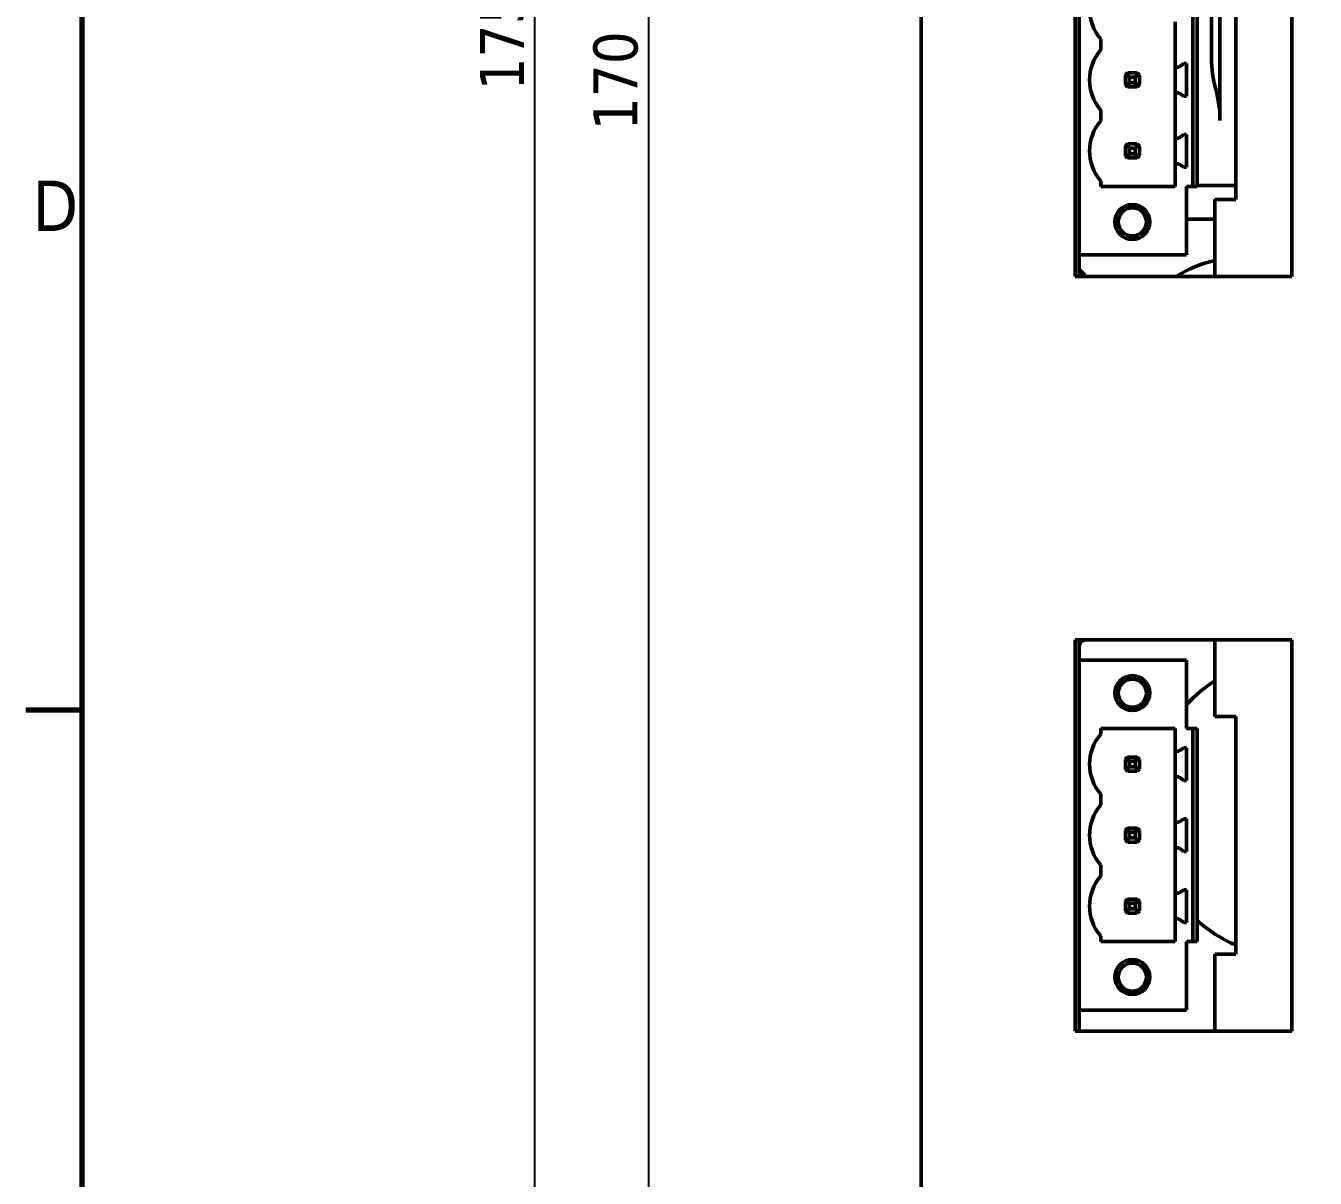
# Model space of a CAD drawing. Header units: millimetres. Extents: x 2121 to 4904, y 892 to 1933.
# Drawn here: x 2133.8 to 2318.3, y 1287.2 to 1452.2 of the extents above; entities that cross this region are included whole.
import ezdxf

# ---------------------------------------------------------------- set-up
doc = ezdxf.new("R2010")
doc.units = ezdxf.units.MM
doc.header["$LTSCALE"] = 1.8
for name, color, linetype, lineweight in [('경계(ISO)', 7, 'Continuous', 70), ('외형선(ISO)', 7, 'Continuous', 50), ('치수(ISO)', 7, 'Continuous', 25)]:
    doc.layers.add(name, color=color, linetype=linetype, lineweight=lineweight)
doc.styles.add('주 문자 (ISO)', font='')
doc.styles.add('주 텍스트 (ISO)', font='')
doc.styles.get('주 문자 (ISO)').set_extended_font_data('Tahoma')
doc.styles.get('주 텍스트 (ISO)').set_extended_font_data('Tahoma')
doc.dimstyles.new('기본값 (ISO)', dxfattribs={"dimscale": 1.8, "dimtxt": 3.5, "dimasz": 2.5, "dimexe": 3.175, "dimexo": 0, "dimgap": 0.762, "dimtad": 1, "dimrnd": 1e-08, "dimzin": 0, "dimtxsty": '주 텍스트 (ISO)', "dimcen": 0.09, "dimdle": 10, "dimclrd": 256, "dimclre": 256, "dimclrt": 256, "dimazin": 0, "dimtfac": 1.001486, "dimtmove": 0, "dimatfit": 3, "dimfxl": 1, "dimtolj": 1, "dimtzin": 0, "dimlwd": -1, "dimlwe": -1, "dimarcsym": 0})

# ---------------------------------------------------------------- blocks, each defined once
blk = doc.blocks.new('경계 Default Border')
at = {"layer": '경계(ISO)'}
blk.add_line((10, 140), (6.1, 140), dxfattribs=at)
at = {"layer": '경계(ISO)', "flags": 128}
blk.add_lwpolyline([(10, 10), (10, 410), (584, 410), (584, 10), (10, 10)], dxfattribs=at)
at = {"layer": '경계(ISO)', "insert": (6.559, 173.188), "char_height": 3.5, "attachment_point": 7, "style": '주 텍스트 (ISO)'}
blk.add_mtext('D', dxfattribs=at)
blk = doc.blocks.new('*D603')
at = {"layer": 'Defpoints', "color": 0}
for p in [(2261.9, 1624.29), (2206.56, 1274.29), (2261.9, 1274.29)]:
    blk.add_point(p, dxfattribs=at)
at = {"layer": '치수(ISO)', "color": 7}
for p, q in [((2261.9, 1624.29), (2200.85, 1624.29)), ((2206.56, 1619.79), (2206.56, 1278.79)), ((2261.9, 1274.29), (2200.85, 1274.29))]:
    blk.add_line(p, q, dxfattribs=at)
for points in [[(2207.31, 1619.79), (2205.81, 1619.79), (2206.56, 1624.29)], [(2205.81, 1278.79), (2207.31, 1278.79), (2206.56, 1274.29)]]:
    blk.add_solid(points, dxfattribs=at)
at = {"layer": '치수(ISO)', "color": 7, "insert": (2198.74, 1442.9), "char_height": 6.3, "attachment_point": 1, "rotation": 90, "style": '주 문자 (ISO)'}
blk.add_mtext('\\A1;175', dxfattribs=at)
blk = doc.blocks.new('*D605')
at = {"layer": 'Defpoints', "color": 0}
for p in [(2275.9, 1614.29), (2222.85, 1274.29), (2265.9, 1274.29)]:
    blk.add_point(p, dxfattribs=at)
at = {"layer": '치수(ISO)', "color": 7}
for p, q in [((2275.9, 1614.29), (2217.13, 1614.29)), ((2222.85, 1609.79), (2222.85, 1278.79)), ((2265.9, 1274.29), (2217.13, 1274.29))]:
    blk.add_line(p, q, dxfattribs=at)
for points in [[(2223.6, 1609.79), (2222.1, 1609.79), (2222.85, 1614.29)], [(2222.1, 1278.79), (2223.6, 1278.79), (2222.85, 1274.29)]]:
    blk.add_solid(points, dxfattribs=at)
at = {"layer": '치수(ISO)', "color": 7, "insert": (2218.2, 1444.29), "char_height": 6.3, "attachment_point": 5, "rotation": 90, "style": '주 문자 (ISO)'}
blk.add_mtext('\\A1;170', dxfattribs=at)

msp = doc.modelspace()

# ---------------------------------------------------------------- linework, layer by layer
at = {"layer": '외형선(ISO)', "color": 0}
for p, q in [((2261.895, 1274.29), (2261.895, 1624.29)), ((2283.895, 1416.29), (2283.895, 1553.69)), ((2284.495, 1416.29), (2284.495, 1553.69)), ((2314.895, 1553.69), (2314.895, 1416.29)), ((2284.495, 1419.37), (2284.495, 1550.73)), ((2306.895, 1427.29), (2306.895, 1542.69)), ((2300.735, 1429.17), (2300.735, 1540.93)), ((2301.355, 1429.17), (2301.355, 1540.93)), ((2303.41, 1457.29), (2303.41, 1447.505)), ((2304.627, 1457.29), (2304.627, 1438.626)), ((2298.215, 1446.25), (2298.215, 1452.73)), ((2287.575, 1448.718), (2287.575, 1450.262)), ((2298.741, 1446.25), (2299.455, 1446.75)), ((2299.455, 1446.75), (2299.855, 1446.75)), ((2299.855, 1446.75), (2299.855, 1442.07)), ((2291.095, 1443.747), (2291.095, 1445.073)), ((2291.695, 1444.81), (2291.247, 1445.259)), ((2291.432, 1445.41), (2292.758, 1445.41)), ((2292.495, 1444.81), (2291.695, 1444.81)), ((2291.695, 1444.01), (2291.695, 1444.81)), ((2292.944, 1445.259), (2292.495, 1444.81)), ((2292.495, 1444.01), (2292.495, 1444.81)), ((2293.095, 1445.073), (2293.095, 1443.747)), ((2298.215, 1446.25), (2298.741, 1446.25)), ((2298.215, 1442.57), (2298.215, 1446.25)), ((2291.247, 1443.562), (2291.695, 1444.01)), ((2292.758, 1443.41), (2291.432, 1443.41)), ((2291.695, 1444.01), (2292.495, 1444.01)), ((2292.495, 1444.01), (2292.944, 1443.562)), ((2298.741, 1442.57), (2298.215, 1442.57)), ((2298.215, 1436.09), (2298.215, 1442.57)), ((2299.455, 1442.07), (2298.741, 1442.57)), ((2299.855, 1442.07), (2299.455, 1442.07)), ((2287.575, 1438.558), (2287.575, 1440.102)), ((2298.215, 1436.09), (2298.741, 1436.09)), ((2298.215, 1432.41), (2298.215, 1436.09)), ((2298.741, 1436.09), (2299.455, 1436.59)), ((2299.455, 1436.59), (2299.855, 1436.59)), ((2299.855, 1436.59), (2299.855, 1431.91)), ((2291.095, 1433.587), (2291.095, 1434.913)), ((2291.247, 1435.099), (2291.695, 1434.65)), ((2291.695, 1433.85), (2291.247, 1433.402)), ((2291.432, 1435.25), (2292.758, 1435.25)), ((2291.695, 1434.65), (2291.695, 1433.85)), ((2291.695, 1434.65), (2292.495, 1434.65)), ((2291.695, 1433.85), (2292.495, 1433.85)), ((2292.495, 1434.65), (2292.944, 1435.099)), ((2292.495, 1433.85), (2292.495, 1434.65)), ((2292.944, 1433.402), (2292.495, 1433.85)), ((2293.095, 1434.913), (2293.095, 1433.587)), ((2292.758, 1433.25), (2291.432, 1433.25)), ((2298.215, 1429.17), (2298.215, 1432.41)), ((2298.741, 1432.41), (2298.215, 1432.41)), ((2299.455, 1431.91), (2298.741, 1432.41)), ((2299.855, 1431.91), (2299.455, 1431.91)), ((2287.575, 1429.17), (2287.575, 1429.942)), ((2298.215, 1429.17), (2287.575, 1429.17)), ((2299.855, 1429.17), (2299.855, 1419.37)), ((2300.735, 1429.17), (2299.855, 1429.17)), ((2301.355, 1429.17), (2300.735, 1429.17)), ((2301.355, 1429.29), (2306.895, 1429.29)), ((2303.895, 1427.29), (2306.895, 1427.29)), ((2303.895, 1416.29), (2303.895, 1427.29)), ((2303.895, 1424.49), (2299.855, 1424.49)), ((2284.495, 1419.37), (2299.855, 1419.37)), ((2285.295, 1416.49), (2284.495, 1417.29)), ((2314.895, 1416.29), (2283.895, 1416.29)), ((2285.295, 1416.29), (2285.295, 1416.49)), ((2283.895, 1308.29), (2283.895, 1364.29)), ((2283.895, 1364.29), (2314.895, 1364.29)), ((2284.495, 1308.29), (2284.495, 1364.29)), ((2303.895, 1353.29), (2303.895, 1364.29)), ((2314.895, 1364.29), (2314.895, 1308.29)), ((2284.495, 1311.29), (2284.495, 1361.37)), ((2299.855, 1361.37), (2284.495, 1361.37)), ((2299.855, 1351.57), (2299.855, 1361.37)), ((2306.895, 1353.29), (2303.895, 1353.29)), ((2306.895, 1319.29), (2306.895, 1353.29)), ((2287.575, 1350.798), (2287.575, 1351.57)), ((2298.215, 1351.57), (2287.575, 1351.57)), ((2298.215, 1348.33), (2298.215, 1351.57)), ((2300.735, 1351.57), (2299.855, 1351.57)), ((2300.735, 1321.09), (2300.735, 1351.57)), ((2301.355, 1351.57), (2300.735, 1351.57)), ((2301.355, 1321.09), (2301.355, 1351.57)), ((2298.741, 1348.33), (2299.455, 1348.83)), ((2299.455, 1348.83), (2299.855, 1348.83)), ((2299.855, 1348.83), (2299.855, 1344.15)), ((2291.095, 1345.827), (2291.095, 1347.153)), ((2291.247, 1347.339), (2291.695, 1346.89)), ((2291.432, 1347.49), (2292.758, 1347.49)), ((2291.695, 1346.89), (2291.695, 1346.09)), ((2291.695, 1346.89), (2292.495, 1346.89)), ((2292.495, 1346.89), (2292.944, 1347.339)), ((2292.495, 1346.09), (2292.495, 1346.89)), ((2293.095, 1347.153), (2293.095, 1345.827)), ((2298.215, 1348.33), (2298.741, 1348.33)), ((2298.215, 1344.65), (2298.215, 1348.33)), ((2291.695, 1346.09), (2291.247, 1345.642)), ((2292.758, 1345.49), (2291.432, 1345.49)), ((2291.695, 1346.09), (2292.495, 1346.09)), ((2292.944, 1345.642), (2292.495, 1346.09)), ((2298.741, 1344.65), (2298.215, 1344.65)), ((2298.215, 1338.17), (2298.215, 1344.65)), ((2299.455, 1344.15), (2298.741, 1344.65)), ((2299.855, 1344.15), (2299.455, 1344.15)), ((2287.575, 1340.638), (2287.575, 1342.182)), ((2298.215, 1338.17), (2298.741, 1338.17)), ((2298.215, 1334.49), (2298.215, 1338.17)), ((2298.741, 1338.17), (2299.455, 1338.67)), ((2299.455, 1338.67), (2299.855, 1338.67)), ((2299.855, 1338.67), (2299.855, 1333.99)), ((2291.095, 1335.667), (2291.095, 1336.993)), ((2291.695, 1336.73), (2291.247, 1337.179)), ((2291.247, 1335.482), (2291.695, 1335.93)), ((2291.432, 1337.33), (2292.758, 1337.33)), ((2292.495, 1336.73), (2291.695, 1336.73)), ((2291.695, 1335.93), (2291.695, 1336.73)), ((2291.695, 1335.93), (2292.495, 1335.93)), ((2292.944, 1337.179), (2292.495, 1336.73)), ((2292.495, 1335.93), (2292.495, 1336.73)), ((2292.495, 1335.93), (2292.944, 1335.482)), ((2293.095, 1336.993), (2293.095, 1335.667)), ((2292.758, 1335.33), (2291.432, 1335.33)), ((2298.741, 1334.49), (2298.215, 1334.49)), ((2298.215, 1328.01), (2298.215, 1334.49)), ((2299.455, 1333.99), (2298.741, 1334.49)), ((2299.855, 1333.99), (2299.455, 1333.99)), ((2287.575, 1330.478), (2287.575, 1332.022)), ((2298.741, 1328.01), (2299.455, 1328.51)), ((2299.455, 1328.51), (2299.855, 1328.51)), ((2299.855, 1328.51), (2299.855, 1323.83)), ((2291.095, 1325.507), (2291.095, 1326.833)), ((2291.247, 1327.019), (2291.695, 1326.57)), ((2291.432, 1327.17), (2292.758, 1327.17)), ((2291.695, 1326.57), (2291.695, 1325.77)), ((2291.695, 1326.57), (2292.495, 1326.57)), ((2292.495, 1326.57), (2292.944, 1327.019)), ((2292.495, 1325.77), (2292.495, 1326.57)), ((2293.095, 1326.833), (2293.095, 1325.507)), ((2298.215, 1328.01), (2298.741, 1328.01)), ((2298.215, 1324.33), (2298.215, 1328.01)), ((2291.695, 1325.77), (2291.247, 1325.322)), ((2292.758, 1325.17), (2291.432, 1325.17)), ((2291.695, 1325.77), (2292.495, 1325.77)), ((2292.944, 1325.322), (2292.495, 1325.77)), ((2298.215, 1321.09), (2298.215, 1324.33)), ((2298.741, 1324.33), (2298.215, 1324.33)), ((2299.455, 1323.83), (2298.741, 1324.33)), ((2299.855, 1323.83), (2299.455, 1323.83)), ((2301.355, 1323.89), (2301.592, 1323.89)), ((2287.575, 1321.09), (2287.575, 1321.862)), ((2298.215, 1321.09), (2287.575, 1321.09)), ((2299.855, 1321.09), (2299.855, 1311.29)), ((2300.735, 1321.09), (2299.855, 1321.09)), ((2301.355, 1321.09), (2300.735, 1321.09)), ((2303.895, 1319.29), (2306.895, 1319.29)), ((2303.895, 1308.29), (2303.895, 1319.29)), ((2284.495, 1311.29), (2299.855, 1311.29)), ((2314.895, 1308.29), (2283.895, 1308.29))]:
    msp.add_line(p, q, dxfattribs=at)
for centre, radius in [((2292.095, 1424.09), 2.5), ((2292.095, 1424.09), 2.013), ((2292.095, 1356.65), 2.5), ((2292.095, 1356.65), 2.013), ((2292.095, 1316.01), 2.5), ((2292.095, 1316.01), 2.013)]:
    msp.add_circle(centre, radius, dxfattribs=at)
for centre, radius, start, end in [((2292.575, 1454.57), 6.6, 139.25095, 220.74905), ((2292.575, 1444.41), 6.6, 139.25095, 220.74905), ((2292.095, 1444.41), 1.2, 135, 146.44269), ((2292.095, 1444.41), 1.2, 123.55731, 135), ((2292.095, 1444.41), 1.2, 45, 56.44269), ((2292.095, 1444.41), 1.2, 33.55731, 45), ((2292.095, 1444.41), 1.2, 213.55731, 225), ((2292.095, 1444.41), 1.2, 225, 236.44269), ((2292.095, 1444.41), 1.2, 303.55731, 315), ((2292.095, 1444.41), 1.2, 315, 326.44269), ((2292.575, 1434.25), 6.6, 139.25095, 220.74905), ((2292.095, 1434.25), 1.2, 135, 146.44269), ((2292.095, 1434.25), 1.2, 213.55731, 225), ((2292.095, 1434.25), 1.2, 123.55731, 135), ((2292.095, 1434.25), 1.2, 45, 56.44269), ((2292.095, 1434.25), 1.2, 33.55731, 45), ((2292.095, 1434.25), 1.2, 315, 326.44269), ((2292.095, 1434.25), 1.2, 225, 236.44269), ((2292.095, 1434.25), 1.2, 303.55731, 315), ((2307.495, 1401.93), 17, 102.22579, 122.36251), ((2285.495, 1363.29), 1, 91.75226, 180), ((2315.495, 1340.29), 21.5, 122.65198, 136.67236), ((2292.575, 1346.49), 6.6, 139.25095, 220.74905), ((2292.095, 1346.49), 1.2, 135, 146.44269), ((2292.095, 1346.49), 1.2, 123.55731, 135), ((2292.095, 1346.49), 1.2, 45, 56.44269), ((2292.095, 1346.49), 1.2, 33.55731, 45), ((2292.095, 1346.49), 1.2, 213.55731, 225), ((2292.095, 1346.49), 1.2, 225, 236.44269), ((2292.095, 1346.49), 1.2, 303.55731, 315), ((2292.095, 1346.49), 1.2, 315, 326.44269), ((2292.575, 1336.33), 6.6, 139.25095, 220.74905), ((2292.095, 1336.33), 1.2, 135, 146.44269), ((2292.095, 1336.33), 1.2, 213.55731, 225), ((2292.095, 1336.33), 1.2, 123.55731, 135), ((2292.095, 1336.33), 1.2, 45, 56.44269), ((2292.095, 1336.33), 1.2, 33.55731, 45), ((2292.095, 1336.33), 1.2, 315, 326.44269), ((2292.095, 1336.33), 1.2, 225, 236.44269), ((2292.095, 1336.33), 1.2, 303.55731, 315), ((2292.575, 1326.17), 6.6, 139.25095, 220.74905), ((2292.095, 1326.17), 1.2, 135, 146.44269), ((2292.095, 1326.17), 1.2, 123.55731, 135), ((2292.095, 1326.17), 1.2, 45, 56.44269), ((2292.095, 1326.17), 1.2, 33.55731, 45), ((2292.095, 1326.17), 1.2, 213.55731, 225), ((2292.095, 1326.17), 1.2, 225, 236.44269), ((2292.095, 1326.17), 1.2, 303.55731, 315), ((2292.095, 1326.17), 1.2, 315, 326.44269), ((2315.495, 1340.29), 21.5, 228.87725, 246.42182)]:
    msp.add_arc(centre, radius, start, end, dxfattribs=at)
for centre, start_param, end_param in [((2327.755, 1447.684), 6.2646624, 6.4887205), ((2280.282, 1438.448), 3.1230697, 3.3471279)]:
    msp.add_ellipse(centre, major_axis=(-24.341, -0.549), ratio=0.821405, start_param=start_param, end_param=end_param, dxfattribs=at)

# ---------------------------------------------------------------- block references
at = {"xscale": 2.0655, "yscale": 2.0655, "zscale": 2.0655}
msp.add_blockref('경계 Default Border', (2121.178, 1065.062), dxfattribs=at)

# ---------------------------------------------------------------- dimensions: what is measured, and where the dimension line sits
at = {"layer": '치수(ISO)', "color": 0}
dim = msp.add_linear_dim(base=(2206.562, 1274.29), p1=(2261.895, 1624.29), p2=(2261.895, 1274.29), angle=270, dimstyle='기본값 (ISO)', override={"dimlfac": 0.5, "dimzin": 8, "dimtxsty": '주 문자 (ISO)', "dimclrd": 7, "dimclre": 7, "dimclrt": 7, "dimtofl": 0, "dimatfit": 1}, dxfattribs=at)
dim.commit()
dim.dimension.update_dxf_attribs({"geometry": '*D603', "text_midpoint": (2206.562, 1449.29), "dimtype": 160})
dim = msp.add_linear_dim(base=(2222.849, 1274.29), p1=(2275.895, 1614.29), p2=(2265.895, 1274.29), angle=90, dimstyle='기본값 (ISO)', override={"dimlfac": 0.5, "dimzin": 8, "dimtxsty": '주 문자 (ISO)', "dimclrd": 7, "dimclre": 7, "dimclrt": 7, "dimtofl": 0, "dimatfit": 1}, dxfattribs=at)
dim.commit()
dim.dimension.update_dxf_attribs({"geometry": '*D605', "text_midpoint": (2218.198, 1444.29)})

doc.saveas('drawing.dxf')
